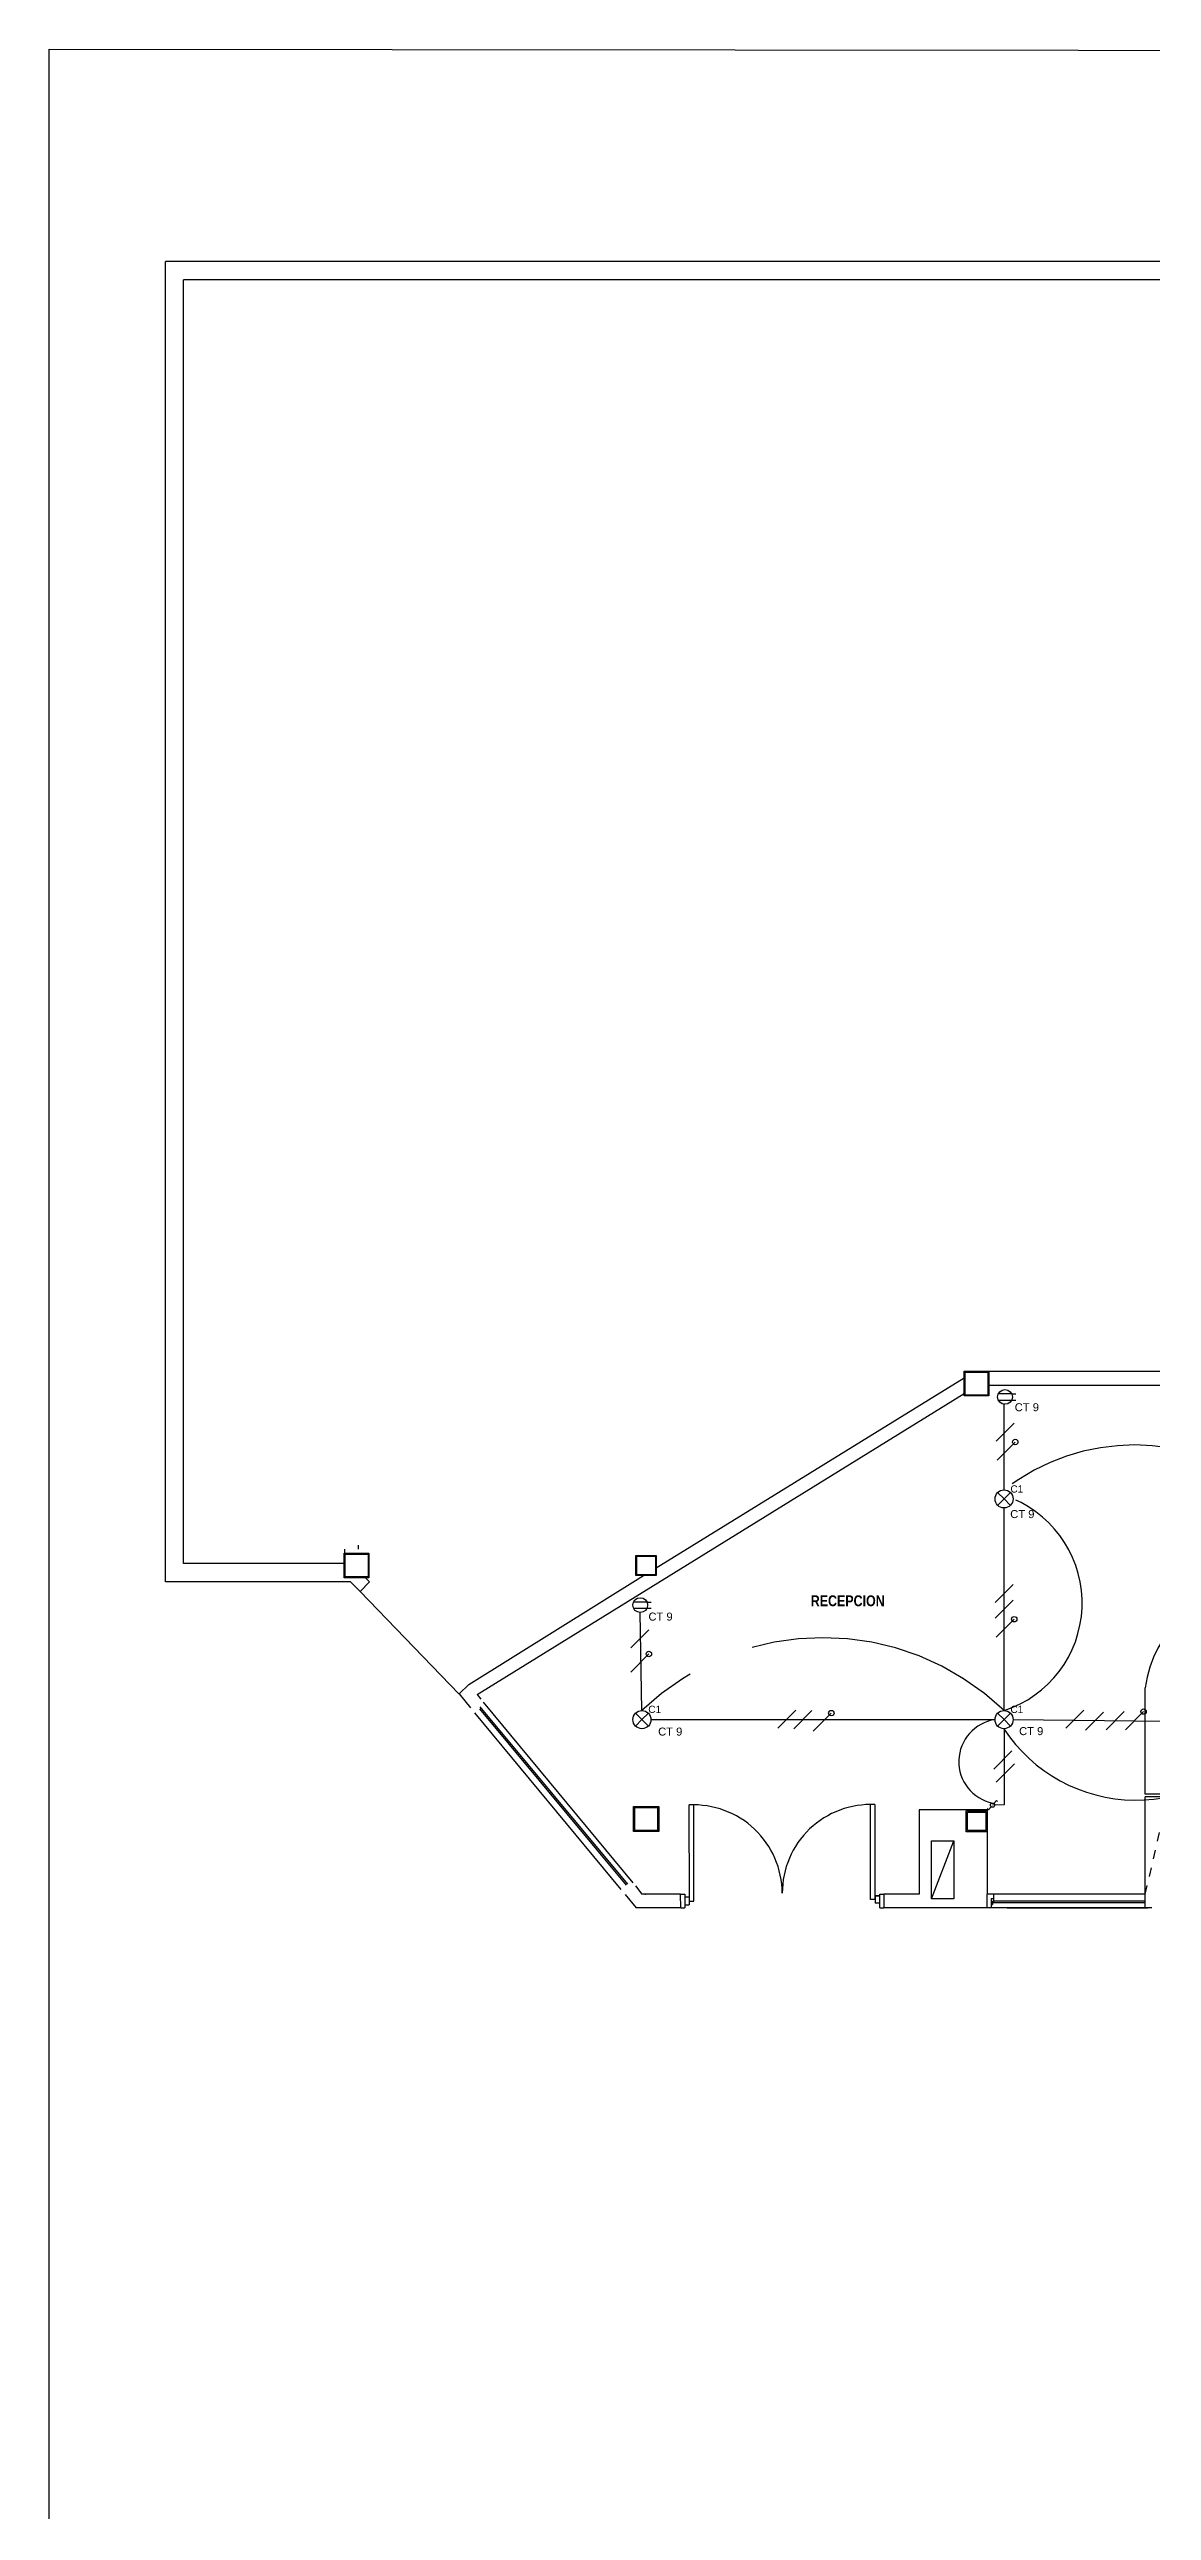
# Model space of a CAD drawing. Header units: metres. Extents: x 0 to 175, y -70 to 21.
# Drawn here: x 125.33 to 137.51, y -30.19 to -2.98 of the extents above; entities that cross this region are included whole.
import ezdxf

# ---------------------------------------------------------------- set-up
doc = ezdxf.new("R2010")
doc.units = ezdxf.units.M
doc.header["$LTSCALE"] = 0.5
doc.linetypes.add('ACAD_ISO02W100', pattern=[15, 12, -3])
doc.linetypes.add('RAYITAS', pattern=[0.375, 0.25, -0.125])
for name, color, linetype in [('CONTROL', 24, 'ACAD_ISO02W100'), ('CUADRO', 7, 'Continuous'), ('CUADRO DE SIMBOLO', 7, 'Continuous'), ('EDIFICIO', 8, 'Continuous'), ('ENCHUFES', 5, 'Continuous'), ('FASES', 7, 'Continuous'), ('LUMINARIA', 1, 'Continuous'), ('PUNTO LUMINARIA', 7, 'Continuous'), ('TABLA', 7, 'Continuous'), ('TUBERIA-TECHO-PARED', 7, 'Continuous')]:
    doc.layers.add(name, color=color, linetype=linetype)
doc.styles.get("Standard").update_dxf_attribs({"font": 'arial.ttf'})

# ---------------------------------------------------------------- blocks, each defined once
blk = doc.blocks.new('Lampara')
at = {"layer": 'LUMINARIA'}
for q in [(-0.071, 0.071), (-0.071, -0.071), (0.071, 0.071), (0.071, -0.071)]:
    blk.add_line((0, 0), q, dxfattribs=at)
blk.add_circle((0, 0), 0.1, dxfattribs=at)
blk = doc.blocks.new('Tomacorriente')
at = {"layer": 'ENCHUFES'}
for p, q in [((0.056, 0.026), (-0.056, 0.026)), ((0.056, 0.026), (0.092, 0.026)), ((-0.056, -0.026), (0.056, -0.026)), ((0.056, -0.026), (0.092, -0.026))]:
    blk.add_line(p, q, dxfattribs=at)
blk.add_circle((0, 0), 0.0621, dxfattribs=at)
blk = doc.blocks.new('CONMUTABLE')
at = {"layer": 'LUMINARIA'}
for p, q in [((-0.067, -0.076), (-0.087, -0.059)), ((-0.023, -0.026), (-0.067, -0.076))]:
    blk.add_line(p, q, dxfattribs=at)
blk.add_lwpolyline([(0.023, 0.026), (0.065, 0.074), (0.08, 0.061)], dxfattribs=at)
blk.add_circle((0, 0), 0.0347, dxfattribs=at)
blk = doc.blocks.new('FASE')
at = {"layer": 'FASES', "ltscale": 0.5}
blk.add_line((-0.1, -0.1), (0.1, 0.1), dxfattribs=at)
blk = doc.blocks.new('FASE NEUTRO')
at = {"layer": 'FASES', "ltscale": 0.5}
h = blk.add_hatch(dxfattribs=at)
h.set_pattern_fill('ANGLE', color=256)
h.set_pattern_definition([(0, (0, 0), (0, 6.985), [5.08, -1.905]), (90, (0, 0), (-6.985, 4e-16), [5.08, -1.905])])
h.paths.add_polyline_path([(0.07, 0.1, 1), (0.13, 0.1, 1)])
blk.add_lwpolyline([(-0.1, -0.1), (0.1, 0.1)], dxfattribs=at)
blk.add_circle((0.1, 0.1), 0.03, dxfattribs=at)

msp = doc.modelspace()

# ---------------------------------------------------------------- linework, layer by layer
at = {"layer": 'CONTROL', "ltscale": 0.5}
for centre, radius, start, end in [((137.324, -20.76), 2.355, 52.1285, 127.8715), ((135.493, -20.152), 1.249, 287.9807, 67.1242), ((133.879, -23.419), 2.884, 46.1013, 133.8987), ((135.848, -21.904), 0.469, 98.5214, 258.1528), ((137.333, -20.596), 1.735, 213.008, 325.9113)]:
    msp.add_arc(centre, radius, start, end, dxfattribs=at)
at = {"layer": 'CUADRO'}
msp.add_lwpolyline([(125.332, -2.977), (174.582, -3.024), (174.582, -69.414), (125.332, -69.367)], close=True, dxfattribs=at)
at = {"layer": 'EDIFICIO'}
for p, q in [((157.296, -5.325), (126.615, -5.325)), ((126.615, -19.916), (126.615, -5.325)), ((157.096, -5.525), (126.815, -5.525)), ((126.815, -19.716), (126.815, -5.525)), ((132.037, -19.763), (135.438, -17.661)), ((135.712, -17.59), (137.452, -17.59)), ((137.452, -17.59), (139.04, -17.59)), ((130.058, -21.163), (135.438, -17.837)), ((135.712, -17.745), (139.04, -17.745)), ((128.593, -19.556), (128.593, -19.6)), ((128.743, -19.514), (128.743, -19.556)), ((128.59, -19.716), (126.815, -19.716)), ((129.966, -21.051), (131.898, -19.849)), ((128.66, -19.916), (126.615, -19.916)), ((128.66, -19.916), (128.765, -20.024)), ((128.868, -19.916), (128.765, -20.024)), ((128.765, -20.024), (129.858, -21.155)), ((128.826, -19.873), (128.868, -19.916)), ((129.966, -21.051), (129.859, -21.155)), ((129.859, -21.155), (129.987, -21.31)), ((130.058, -21.163), (130.101, -21.215)), ((137.437, -22.265), (137.437, -21.088)), ((131.648, -23.319), (130.032, -21.366)), ((130.084, -21.323), (131.704, -23.272)), ((130.088, -21.3), (131.72, -23.259)), ((131.783, -23.246), (130.128, -21.247)), ((137.937, -22.265), (137.437, -22.265)), ((137.437, -23.52), (137.437, -22.294)), ((137.937, -22.294), (137.437, -22.294)), ((132.052, -22.412), (132.052, -22.666)), ((132.052, -22.412), (132.052, -22.666)), ((132.052, -22.412), (132.052, -22.666)), ((132.052, -22.412), (132.052, -22.666)), ((132.052, -22.412), (132.052, -22.666)), ((132.403, -23.448), (132.401, -22.384)), ((132.453, -23.448), (132.451, -22.383)), ((134.405, -23.43), (134.404, -22.38)), ((134.455, -23.43), (134.454, -22.38)), ((135.693, -22.438), (134.942, -22.438)), ((134.942, -22.438), (134.942, -23.37)), ((135.693, -22.438), (135.693, -23.37)), ((132.052, -22.666), (132.032, -22.666)), ((132.052, -22.666), (132.032, -22.666)), ((132.052, -22.666), (132.032, -22.666)), ((132.052, -22.666), (132.032, -22.666)), ((132.052, -22.666), (132.032, -22.666)), ((135.079, -23.42), (135.079, -22.781)), ((135.079, -22.781), (135.325, -22.781)), ((135.079, -23.42), (135.325, -22.781)), ((135.325, -22.781), (135.325, -23.42)), ((131.694, -23.374), (131.815, -23.52)), ((131.809, -23.278), (131.879, -23.37)), ((132.307, -23.52), (132.306, -23.37)), ((132.306, -23.37), (132.352, -23.37)), ((132.352, -23.37), (132.352, -23.52)), ((132.352, -23.399), (132.402, -23.399)), ((132.402, -23.399), (132.402, -23.488)), ((134.455, -23.389), (134.456, -23.471)), ((134.505, -23.389), (134.455, -23.389)), ((134.455, -23.389), (134.505, -23.389)), ((134.506, -23.52), (134.505, -23.37)), ((134.505, -23.37), (134.551, -23.37)), ((134.551, -23.37), (134.551, -23.52)), ((135.693, -23.52), (135.693, -23.37)), ((135.942, -23.37), (135.693, -23.37)), ((135.765, -23.426), (135.765, -23.37)), ((137.439, -23.37), (135.765, -23.37)), ((132.307, -23.52), (132.352, -23.52)), ((132.352, -23.488), (132.402, -23.488)), ((132.402, -23.448), (132.452, -23.448)), ((134.455, -23.43), (134.405, -23.43)), ((134.506, -23.471), (134.456, -23.471)), ((134.506, -23.52), (134.551, -23.52)), ((135.325, -23.42), (135.079, -23.42)), ((135.735, -23.422), (135.735, -23.52)), ((135.735, -23.483), (135.75, -23.483)), ((135.75, -23.447), (135.765, -23.447)), ((135.75, -23.447), (135.75, -23.483)), ((135.765, -23.464), (135.75, -23.464)), ((137.439, -23.446), (135.765, -23.446)), ((137.439, -23.464), (135.765, -23.464)), ((135.912, -23.52), (137.469, -23.52))]:
    msp.add_line(p, q, dxfattribs=at)
at = {"layer": 'EDIFICIO', "linetype": 'RAYITAS', "ltscale": 0.58}
msp.add_line((137.439, -23.37), (137.687, -22.294), dxfattribs=at)
at = {"layer": 'EDIFICIO', "ltscale": 0.05}
for p, q in [((132.306, -23.37), (131.879, -23.37)), ((134.942, -23.37), (134.551, -23.37)), ((132.307, -23.52), (131.815, -23.52)), ((132.307, -23.52), (131.815, -23.52)), ((135.912, -23.52), (134.551, -23.52)), ((137.51, -23.52), (135.735, -23.52))]:
    msp.add_line(p, q, dxfattribs=at)
at = {"layer": 'EDIFICIO'}
for points in [[(135.711, -17.863), (135.438, -17.863), (135.438, -17.589), (135.711, -17.589)], [(135.438, -17.863), (135.438, -17.59), (135.712, -17.59), (135.712, -17.863)], [(128.591, -19.6), (128.864, -19.6), (128.864, -19.874), (128.591, -19.874)], [(128.591, -19.6), (128.864, -19.6), (128.864, -19.874), (128.591, -19.874)], [(131.813, -19.625), (132.037, -19.625), (132.037, -19.849), (131.813, -19.849)], [(131.823, -19.635), (132.027, -19.635), (132.027, -19.839), (131.823, -19.839)], [(131.786, -22.4), (132.064, -22.4), (132.064, -22.679), (131.786, -22.679)], [(131.799, -22.412), (132.052, -22.412), (132.052, -22.666), (131.799, -22.666)], [(135.461, -22.45), (135.69, -22.45), (135.69, -22.68), (135.461, -22.68)], [(135.474, -22.463), (135.678, -22.463), (135.678, -22.667), (135.474, -22.667)]]:
    msp.add_lwpolyline(points, close=True, dxfattribs=at)
for points in [[(135.701, -17.853), (135.448, -17.853), (135.448, -17.599), (135.701, -17.599), (135.701, -17.853)], [(135.448, -17.853), (135.448, -17.6), (135.702, -17.6), (135.702, -17.853), (135.448, -17.853)], [(128.601, -19.61), (128.854, -19.61), (128.854, -19.864), (128.601, -19.864), (128.601, -19.61)], [(128.601, -19.61), (128.854, -19.61), (128.854, -19.864), (128.601, -19.864), (128.601, -19.61)], [(128.834, -19.61), (128.854, -19.61), (128.854, -19.864), (128.834, -19.864)], [(128.834, -19.61), (128.854, -19.61), (128.854, -19.864), (128.834, -19.864)], [(135.666, -22.463), (135.678, -22.463), (135.678, -22.667), (135.666, -22.667)], [(135.765, -23.464), (135.765, -23.422), (135.735, -23.422)]]:
    msp.add_lwpolyline(points, dxfattribs=at)
for centre, radius, start, end in [((138.689, -21.25), 1.262, 89.6155, 172.6472), ((132.45, -23.361), 0.978, 0.1508, 92.9133), ((134.407, -23.357), 0.978, 87.2907, 180.0533)]:
    msp.add_arc(centre, radius, start, end, dxfattribs=at)
at = {"layer": 'PUNTO LUMINARIA'}
for p in [(135.879, -19.001), (131.879, -21.441), (135.879, -21.441), (131.913, -23.37)]:
    msp.add_point(p, dxfattribs=at)
at = {"layer": 'TUBERIA-TECHO-PARED', "ltscale": 0.5}
for points in [[(135.879, -18.901), (135.879, -17.956)], [(135.879, -21.341), (135.879, -19.101)], [(131.879, -21.341), (131.86, -20.257)], [(131.979, -21.441), (135.779, -21.441)], [(135.979, -21.441), (138.67, -21.468)], [(135.879, -21.541), (135.879, -22.383), (135.752, -22.386)]]:
    msp.add_lwpolyline(points, dxfattribs=at)

# ---------------------------------------------------------------- block references
at = {"layer": 'CUADRO DE SIMBOLO', "lineweight": 20, "xscale": 0.6748807551529334, "yscale": 0.6748807551529334, "zscale": 0.6748807551529334}
msp.add_blockref('CONMUTABLE', (135.752, -22.386), dxfattribs=at)
at = {"layer": 'ENCHUFES', "xscale": 1.313023706402561, "yscale": 1.313023706402561, "zscale": 1.313023706402561}
for p in [(135.889, -17.874), (131.86, -20.175)]:
    msp.add_blockref('Tomacorriente', p, dxfattribs=at)
at = {"layer": 'FASES', "ltscale": 0.5}
for name, p in [('FASE', (135.891, -18.262)), ('FASE NEUTRO', (135.903, -18.472, 2.51)), ('FASE', (135.879, -20.047)), ('FASE', (135.879, -20.221)), ('FASE NEUTRO', (135.891, -20.431, 2.51)), ('FASE', (131.856, -20.547)), ('FASE NEUTRO', (131.856, -20.815, 2.51)), ('FASE', (133.479, -21.436, 5.02)), ('FASE', (133.657, -21.441, 5.02)), ('FASE NEUTRO', (133.871, -21.469, 5.02)), ('FASE', (136.66, -21.435)), ('FASE', (136.877, -21.459)), ('FASE', (137.106, -21.452, 5.02)), ('FASE NEUTRO', (137.32, -21.452, 5.02)), ('FASE', (135.866, -21.887)), ('FASE', (135.893, -22.031))]:
    msp.add_blockref(name, p, dxfattribs=at)
at = {"layer": 'LUMINARIA'}
for p in [(135.879, -19.001), (131.879, -21.441), (135.879, -21.441)]:
    msp.add_blockref('Lampara', p, dxfattribs=at)

# ---------------------------------------------------------------- texts
at = {"layer": 'EDIFICIO', "insert": (134.152, -20.128), "char_height": 0.12, "width": 0.73584, "attachment_point": 5}
msp.add_mtext('{\\fArial Narrow|b1|i0|c0|p34;RECEPCION }', dxfattribs=at)
at = {"layer": 'ENCHUFES'}
for p in [(135.997, -18.032), (131.951, -20.346)]:
    msp.add_text('CT 9', height=0.0884, dxfattribs=at).set_placement(p)
at = {"layer": 'LUMINARIA'}
for p in [(135.947, -19.213), (132.058, -21.617), (136.045, -21.612)]:
    msp.add_text('CT 9', height=0.0884, dxfattribs=at).set_placement(p)
at = {"layer": 'TABLA', "ltscale": 0.5, "char_height": 0.08, "attachment_point": 1}
for insert in [(135.949, -18.851), (131.949, -21.287), (135.949, -21.287)]:
    msp.add_mtext_dynamic_manual_height_columns('C1', width=0.13475, gutter_width=12.5, heights=[0], dxfattribs=dict(at, insert=insert))

doc.saveas('drawing.dxf')
